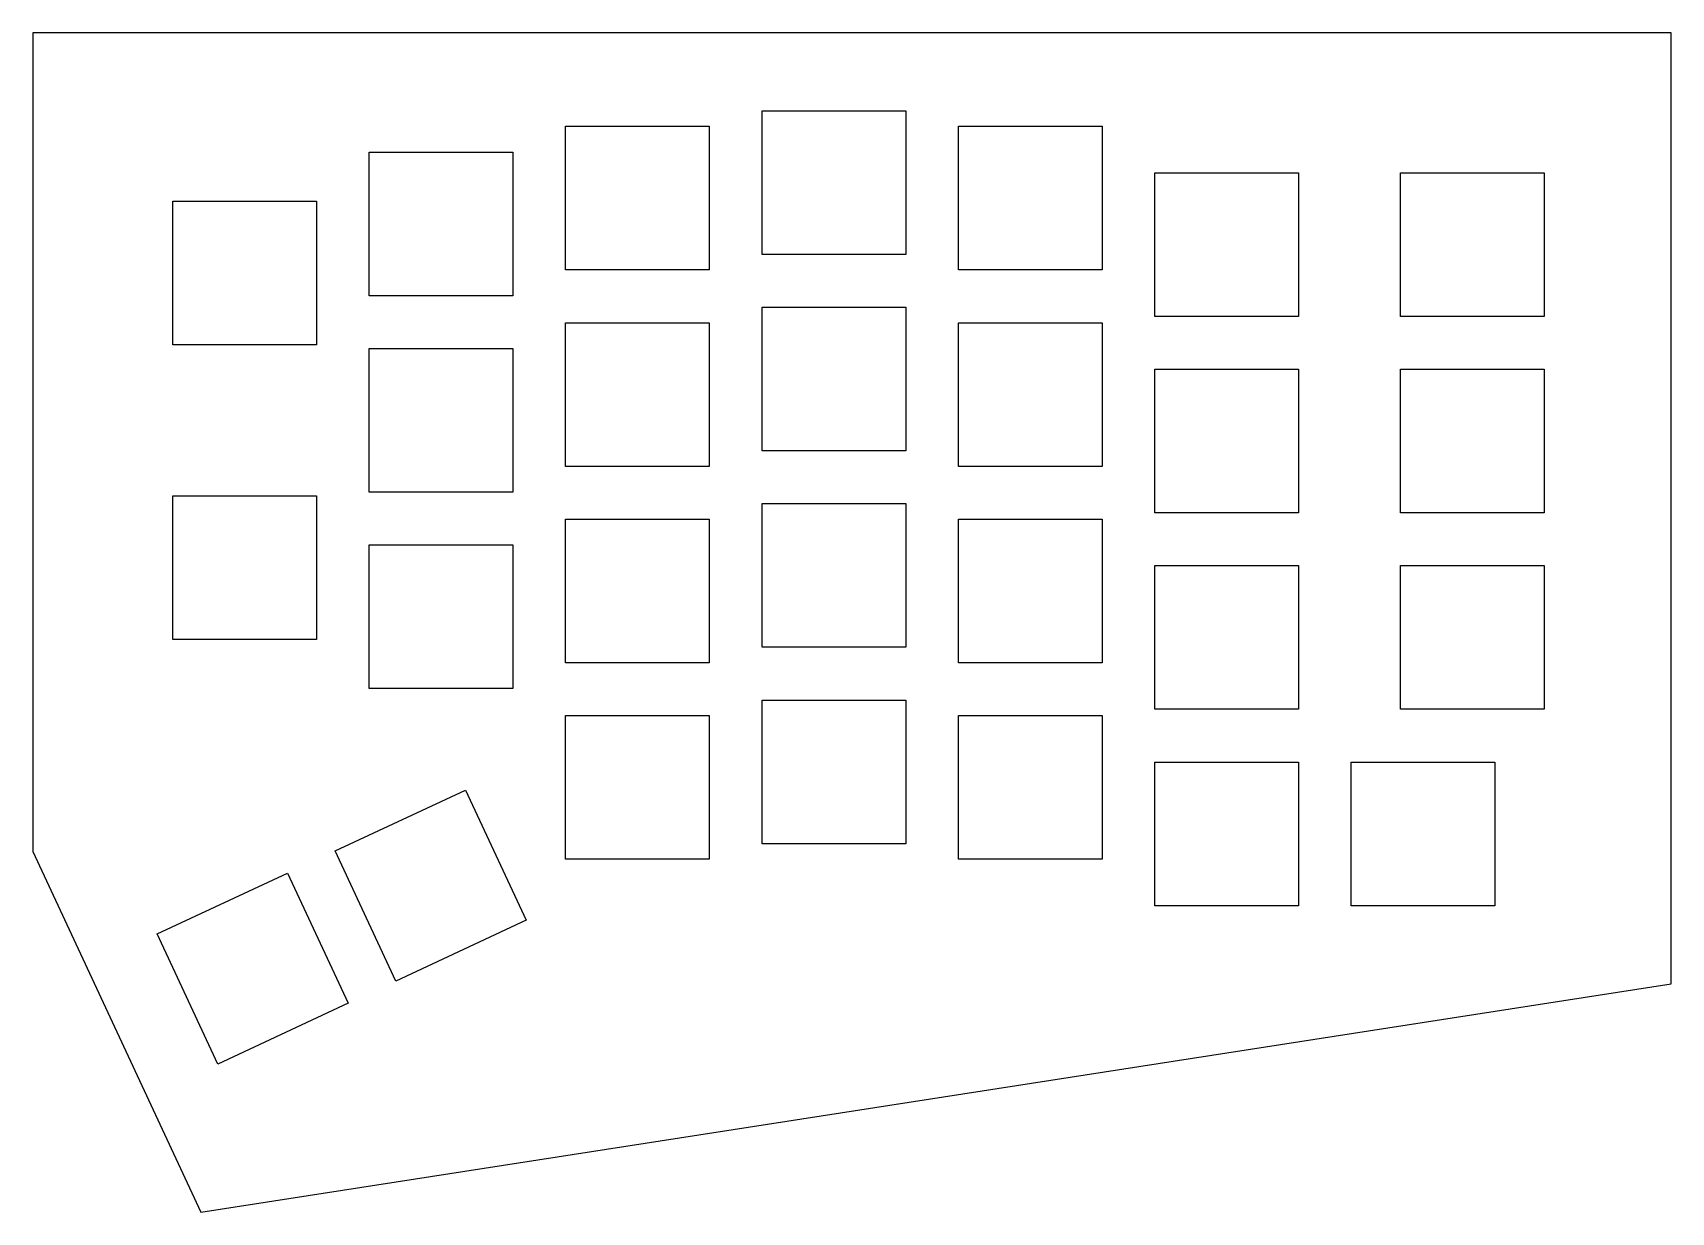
# Model space of a CAD drawing. Header units: metres. Extents: x -39 to 119, y -58 to 56.
import ezdxf

# ---------------------------------------------------------------- set-up
doc = ezdxf.new("R2010")
doc.units = ezdxf.units.M

msp = doc.modelspace()

# ---------------------------------------------------------------- linework, layer by layer
for p, q in [((119, 56.5), (-39.4967, 56.5)), ((-39.4967, 56.5), (-39.4967, -22.7113)), ((119, -35.5), (119, 56.5)), ((31.05, 35.05), (31.05, 48.95)), ((31.05, 48.95), (44.95, 48.95)), ((44.95, 48.95), (44.95, 35.05)), ((12.05, 33.55), (12.05, 47.45)), ((12.05, 47.45), (25.95, 47.45)), ((25.95, 47.45), (25.95, 33.55)), ((50.05, 33.55), (50.05, 47.45)), ((50.05, 47.45), (63.95, 47.45)), ((63.95, 47.45), (63.95, 33.55)), ((-6.95, 31.05), (-6.95, 44.95)), ((-6.95, 44.95), (6.95, 44.95)), ((6.95, 44.95), (6.95, 31.05)), ((69.05, 29.05), (69.05, 42.95)), ((69.05, 42.95), (82.95, 42.95)), ((82.95, 42.95), (82.95, 29.05)), ((92.8, 29.05), (92.8, 42.95)), ((92.8, 42.95), (106.7, 42.95)), ((106.7, 42.95), (106.7, 29.05)), ((-25.95, 26.3), (-25.95, 40.2)), ((-25.95, 40.2), (-12.05, 40.2)), ((-12.05, 40.2), (-12.05, 26.3)), ((44.95, 35.05), (31.05, 35.05)), ((25.95, 33.55), (12.05, 33.55)), ((63.95, 33.55), (50.05, 33.55)), ((6.95, 31.05), (-6.95, 31.05)), ((31.05, 16.05), (31.05, 29.95)), ((31.05, 29.95), (44.95, 29.95)), ((44.95, 29.95), (44.95, 16.05)), ((82.95, 29.05), (69.05, 29.05)), ((106.7, 29.05), (92.8, 29.05)), ((12.05, 14.55), (12.05, 28.45)), ((12.05, 28.45), (25.95, 28.45)), ((25.95, 28.45), (25.95, 14.55)), ((50.05, 14.55), (50.05, 28.45)), ((50.05, 28.45), (63.95, 28.45)), ((63.95, 28.45), (63.95, 14.55)), ((-12.05, 26.3), (-25.95, 26.3)), ((-6.95, 12.05), (-6.95, 25.95)), ((-6.95, 25.95), (6.95, 25.95)), ((6.95, 25.95), (6.95, 12.05)), ((69.05, 10.05), (69.05, 23.95)), ((69.05, 23.95), (82.95, 23.95)), ((82.95, 23.95), (82.95, 10.05)), ((92.8, 10.05), (92.8, 23.95)), ((92.8, 23.95), (106.7, 23.95)), ((106.7, 23.95), (106.7, 10.05)), ((44.95, 16.05), (31.05, 16.05)), ((25.95, 14.55), (12.05, 14.55)), ((63.95, 14.55), (50.05, 14.55)), ((-25.95, -2.2), (-25.95, 11.7)), ((-25.95, 11.7), (-12.05, 11.7)), ((-12.05, 11.7), (-12.05, -2.2)), ((6.95, 12.05), (-6.95, 12.05)), ((31.05, -2.95), (31.05, 10.95)), ((31.05, 10.95), (44.95, 10.95)), ((44.95, 10.95), (44.95, -2.95)), ((82.95, 10.05), (69.05, 10.05)), ((106.7, 10.05), (92.8, 10.05)), ((12.05, -4.45), (12.05, 9.45)), ((12.05, 9.45), (25.95, 9.45)), ((25.95, 9.45), (25.95, -4.45)), ((50.05, -4.45), (50.05, 9.45)), ((50.05, 9.45), (63.95, 9.45)), ((63.95, 9.45), (63.95, -4.45)), ((-6.95, -6.95), (-6.95, 6.95)), ((-6.95, 6.95), (6.95, 6.95)), ((6.95, 6.95), (6.95, -6.95)), ((69.05, -8.95), (69.05, 4.95)), ((69.05, 4.95), (82.95, 4.95)), ((82.95, 4.95), (82.95, -8.95)), ((92.8, -8.95), (92.8, 4.95)), ((92.8, 4.95), (106.7, 4.95)), ((106.7, 4.95), (106.7, -8.95)), ((-12.05, -2.2), (-25.95, -2.2)), ((44.95, -2.95), (31.05, -2.95)), ((25.95, -4.45), (12.05, -4.45)), ((63.95, -4.45), (50.05, -4.45)), ((6.95, -6.95), (-6.95, -6.95)), ((31.05, -21.95), (31.05, -8.04999)), ((31.05, -8.04999), (44.95, -8.04999)), ((44.95, -8.04999), (44.95, -21.95)), ((82.95, -8.95), (69.05, -8.95)), ((106.7, -8.95), (92.8, -8.95)), ((12.05, -23.45), (12.05, -9.54999)), ((12.05, -9.54999), (25.95, -9.54999)), ((25.95, -9.54999), (25.95, -23.45)), ((50.05, -23.45), (50.05, -9.54999)), ((50.05, -9.54999), (63.95, -9.54999)), ((63.95, -9.54999), (63.95, -23.45)), ((69.05, -27.95), (69.05, -14.05)), ((69.05, -14.05), (82.95, -14.05)), ((82.95, -14.05), (82.95, -27.95)), ((88.05, -27.95), (88.05, -14.05)), ((88.05, -14.05), (101.95, -14.05)), ((101.95, -14.05), (101.95, -27.95)), ((-10.236, -22.6384), (2.36163, -16.764)), ((2.36163, -16.764), (8.23602, -29.3616)), ((44.95, -21.95), (31.05, -21.95)), ((-39.4967, -22.7113), (-23.2259, -57.6041)), ((-4.36163, -35.236), (-10.236, -22.6384)), ((25.95, -23.45), (12.05, -23.45)), ((63.95, -23.45), (50.05, -23.45)), ((-27.4559, -30.6681), (-14.8582, -24.7937)), ((-14.8582, -24.7937), (-8.9838, -37.3914)), ((82.95, -27.95), (69.05, -27.95)), ((101.95, -27.95), (88.05, -27.95)), ((8.23602, -29.3616), (-4.36163, -35.236)), ((-21.5815, -43.2658), (-27.4559, -30.6681)), ((-23.2259, -57.6041), (119, -35.5)), ((-8.9838, -37.3914), (-21.5815, -43.2658))]:
    msp.add_line(p, q)

doc.saveas('drawing.dxf')
